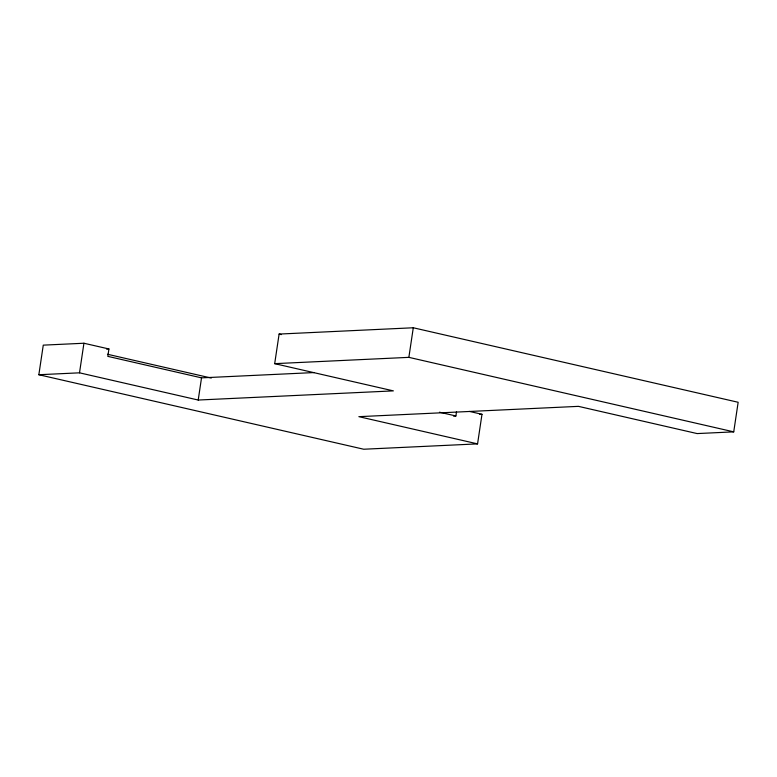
<?xml version="1.0" encoding="UTF-8"?>
<svg xmlns="http://www.w3.org/2000/svg" width="777" height="777" viewBox="0 0 777 777"><rect width="100%" height="100%" fill="white"/><g stroke="black" fill="none" stroke-linecap="round" stroke-linejoin="round"><path stroke-width="1.17" d="M469.493 411.431L481.983 414.306L477.564 443.881L363.714 449.232L38.85 374.728L43.269 345.143L83.935 343.24L108.926 348.97L107.818 356.361L201.525 377.855L314.267 372.562M38.85 374.728L79.507 372.824L83.935 343.24M79.507 372.824L198.213 400.038L201.525 377.855M198.213 400.038L393.385 390.88L274.689 363.655L279.108 334.071L413.286 327.768L738.15 402.272L733.731 431.857L697.134 433.576L578.438 406.352L358.867 416.666L477.564 443.881M274.689 363.655L408.867 357.352L413.286 327.768M453.496 416.083L455.885 415.967L456.526 411.742M106.527 349.077L108.926 348.97M479.564 414.413L481.983 414.306M408.867 357.352L733.731 431.857M279.108 334.071L281.381 334.596M439.491 412.208L455.885 415.967M107.469 354.254L211.286 378.059"/></g></svg>
